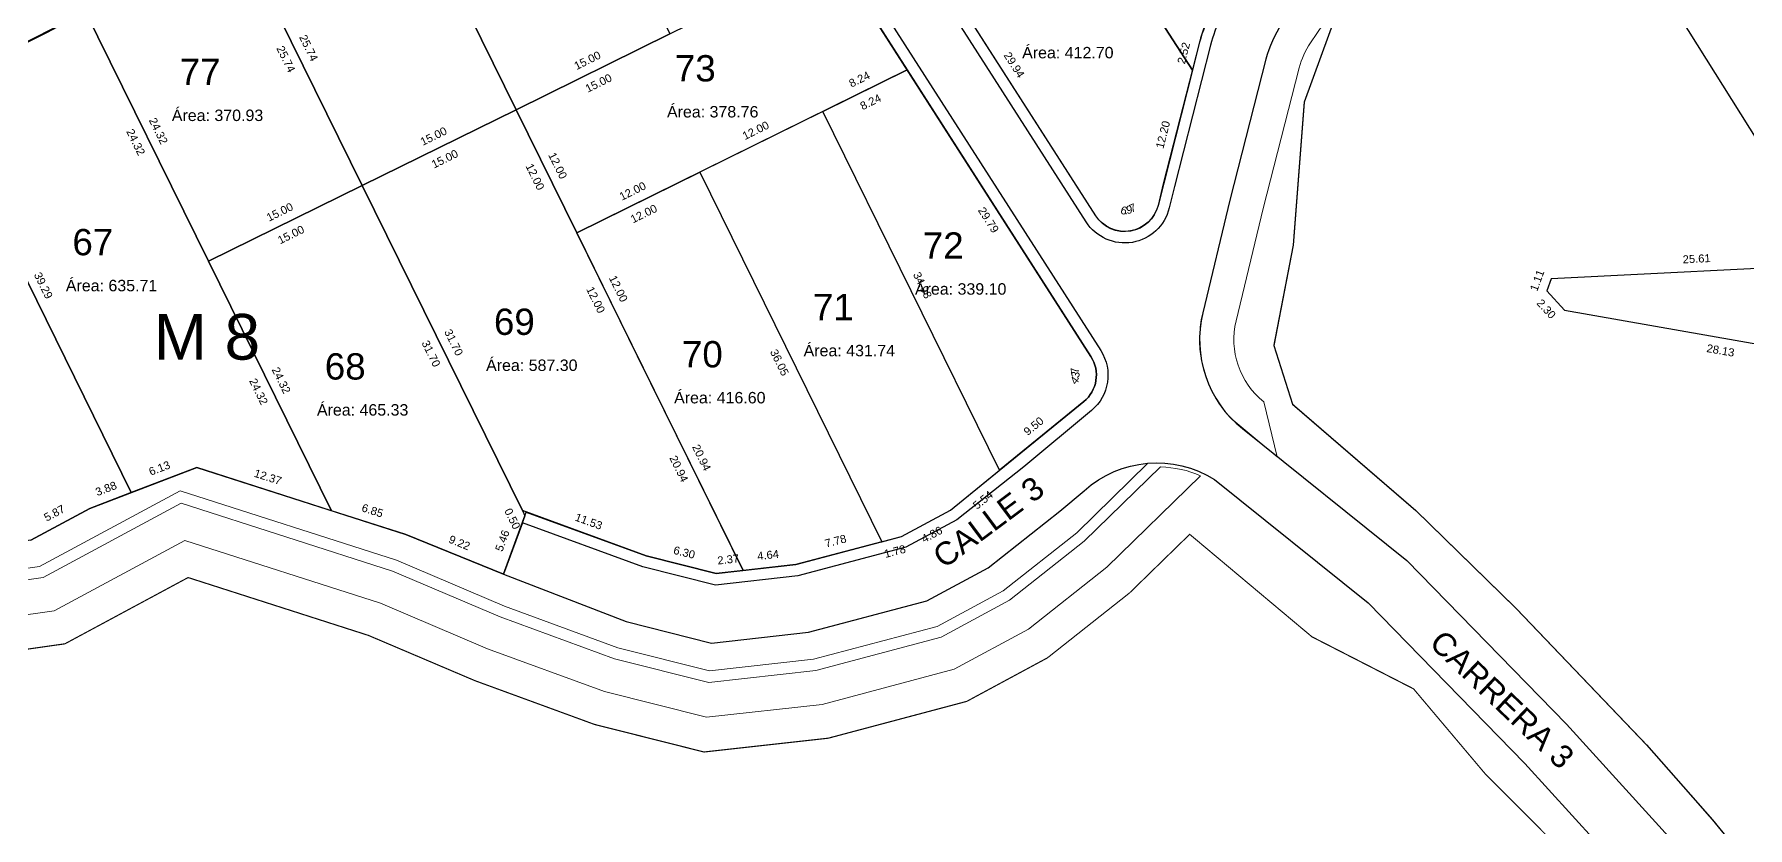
# Model space of a CAD drawing. Header units: metres. Extents: x 859577 to 860336, y 1645916 to 1646650.
# Drawn here: x 859889 to 860038.9, y 1646166.1 to 1646235.5 of the extents above; entities that cross this region are included whole.
import ezdxf

# ---------------------------------------------------------------- set-up
doc = ezdxf.new("R2010")
doc.units = ezdxf.units.M
for name, color, linetype in [('A-CALZADA', 252, 'Continuous'), ('A-MZ_6', 2, 'Continuous'), ('A-NUMERO LOTE', 251, 'Continuous'), ('A-SENDEROS', 97, 'Continuous'), ('A-ZONA VERDE', 103, 'Continuous'), ('C-PROP', 7, 'Continuous'), ('C-PROP-LINE', 230, 'Continuous'), ('C-PROP-LINE-TEXT', 7, 'Continuous'), ('CVL_CUADCON_TIT', 7, 'Continuous')]:
    doc.layers.add(name, color=color, linetype=linetype)
doc.layers.add('A-VIA', color=30, linetype='Continuous', lineweight=30)
doc.styles.add('ARIAL', font='arial.ttf')
doc.styles.get("Standard").update_dxf_attribs({"font": 'arial.ttf'})

msp = doc.modelspace()

# ---------------------------------------------------------------- linework, layer by layer
at = {"layer": 'A-CALZADA'}
msp.add_lwpolyline([(859990.72122, 1646305.12239), (860015.67314, 1646266.54895, -0.485761523), (860013.63417, 1646260.60034), (860010.7421, 1646259.58966, 0.172792633), (860003.06353, 1646253.07938), (860001.56797, 1646250.49941), (859993.96766, 1646239.24683, 0.086003565), (859991.86749, 1646234.57484), (859988.69986, 1646222.21446), (859988.24633, 1646220.33223, -0.660604658), (859980.98996, 1646219.11077), (859945.98447, 1646273.72733, -0.404288023), (859947.88781, 1646282.17832), (859985.1692, 1646306.3406, -0.407483069)], format="xyb", close=True, dxfattribs=at)
msp.add_lwpolyline([(859990.72122, 1646305.12239), (860015.67314, 1646266.54895, -0.485761523), (860013.63417, 1646260.60034), (860010.7421, 1646259.58966, 0.172792633), (860003.06353, 1646253.07938), (860001.56797, 1646250.49941), (859993.96766, 1646239.24683, 0.086003565), (859991.86749, 1646234.57484), (859988.69986, 1646222.21446), (859988.24633, 1646220.33223, -0.660604658), (859980.98996, 1646219.11077), (859945.98447, 1646273.72733, -0.404288023), (859947.88781, 1646282.17832), (859985.1692, 1646306.3406, -0.407483069)], format="xyb", close=True, dxfattribs=at)
for points in [[(859939.8976, 1646273.9489), (859982.25827, 1646207.85802, -0.378425077), (859981.44818, 1646202.624), (859975.51615, 1646197.69107), (859969.6545, 1646193.05689), (859965.19689, 1646190.65319), (859955.77023, 1646188.14762), (859948.53998, 1646187.3444), (859942.20342, 1646188.93962), (859931.65893, 1646192.79765), (859930.00954, 1646188.28967), (859940.73009, 1646184.15451), (859948.19479, 1646182.2753), (859956.69358, 1646183.21943), (859967.05108, 1646185.97242), (859972.41246, 1646188.86347), (859978.66556, 1646193.80713), (859980.8217, 1646195.60012, -0.335779121), (859992.21149, 1646196.57387), (860005.65931, 1646185.78414), (860019.361, 1646171.74642), (860033.84116, 1646155.82062, -0.293510325)], [(860043.33689, 1646238.94986), (860034.63938, 1646248.27487), (860029.61763, 1646254.18347, 0.294221128), (860019.25135, 1646257.32285), (860017.78042, 1646256.90269), (860012.50833, 1646254.91201, 0.172792633), (860007.38929, 1646250.57182), (860005.80756, 1646247.84321), (859998.11108, 1646236.44825, 0.086003565), (859996.71097, 1646233.33359), (859993.55229, 1646221.00816), (859991.18253, 1646211.17305, 0.290553744), (859994.64623, 1646201.03082), (860009.02526, 1646189.49395), (860023.00092, 1646175.17554), (860039.7204, 1646156.78685)], [(860043.33689, 1646238.94986), (860034.63938, 1646248.27487), (860029.61763, 1646254.18347, 0.294221128), (860019.25135, 1646257.32285), (860017.78042, 1646256.90269), (860012.50833, 1646254.91201, 0.172792633), (860007.38929, 1646250.57182), (860005.80756, 1646247.84321), (859998.11108, 1646236.44825, 0.086003565), (859996.71097, 1646233.33359), (859993.55229, 1646221.00816), (859991.18253, 1646211.17305, 0.290553744), (859994.64623, 1646201.03082), (860009.02526, 1646189.49395), (860023.00092, 1646175.17554), (860039.7204, 1646156.78685)], [(860043.33689, 1646238.94986), (860034.63938, 1646248.27487), (860029.61763, 1646254.18347, 0.294221128), (860019.25135, 1646257.32285), (860017.78042, 1646256.90269), (860012.50833, 1646254.91201, 0.172792633), (860007.38929, 1646250.57182), (860005.80756, 1646247.84321), (859998.11108, 1646236.44825, 0.086003565), (859996.71097, 1646233.33359), (859993.55229, 1646221.00816), (859991.18253, 1646211.17305, 0.290553744), (859994.64623, 1646201.03082), (860009.02526, 1646189.49395), (860023.00092, 1646175.17554), (860039.7204, 1646156.78685)]]:
    msp.add_lwpolyline(points, format="xyb", dxfattribs=at)
at = {"layer": 'A-MZ_6'}
msp.add_lwpolyline([(860013.31845, 1646261.59127), (860010.38885, 1646260.52519, 0.17267235), (860002.19838, 1646253.58089), (860000.72006, 1646251.03065), (859993.38713, 1646240.17394, 0.091943766), (859990.89879, 1646234.82309), (859987.72937, 1646222.45572), (859987.2727, 1646220.56042, -0.660629541), (859981.83031, 1646219.6445), (859946.8329, 1646274.25677, -0.403449185), (859948.43373, 1646281.34092), (859985.73323, 1646305.46877, -0.414213562), (859989.88158, 1646304.57925), (860014.8115, 1646266.03983, -0.481810748)], format="xyb", close=True, dxfattribs=at)
msp.add_lwpolyline([(860013.31845, 1646261.59127), (860010.38885, 1646260.52519, 0.17267235), (860002.19838, 1646253.58089), (860000.72006, 1646251.03065), (859993.38713, 1646240.17394, 0.091943766), (859990.89879, 1646234.82309), (859987.72937, 1646222.45572), (859987.2727, 1646220.56042, -0.660629541), (859981.83031, 1646219.6445), (859946.8329, 1646274.25677, -0.403449185), (859948.43373, 1646281.34092), (859985.73323, 1646305.46877, -0.414213562), (859989.88158, 1646304.57925), (860014.8115, 1646266.03983, -0.481810748)], format="xyb", close=True, dxfattribs=at)
msp.add_lwpolyline([(859888.65727, 1646191.27734), (859893.8232, 1646194.05586), (859903.16894, 1646197.63291), (859921.47065, 1646191.76202), (859930.00954, 1646188.28967), (859932.00254, 1646193.73677), (859942.49809, 1646189.89664), (859948.60902, 1646188.35822), (859955.58556, 1646189.13325), (859964.82605, 1646191.58934), (859969.10291, 1646193.89557), (859980.77174, 1646203.39238, 0.38144725), (859981.40378, 1646207.33803), (859939.075, 1646273.37917, 0.501073467), (859933.043, 1646273.35397), (859928.24277, 1646266.87106), (859918.65305, 1646256.06688), (859909.66317, 1646248.30586), (859904.29836, 1646243.68437), (859900.21964, 1646241.0972), (859890.0245, 1646235.65746), (859878.54689, 1646229.91631)], format="xyb", dxfattribs=at)
msp.add_lwpolyline([(859900.21964, 1646241.0972), (859890.0245, 1646235.65746), (859878.54689, 1646229.91631)], dxfattribs=at)
at = {"layer": 'A-SENDEROS', "lineweight": 9, "flags": 128}
for points in [[(860043.33689, 1646238.94986), (860034.63938, 1646248.27487), (860029.61763, 1646254.18347, 0.294221128), (860019.25135, 1646257.32285), (860017.78042, 1646256.90269), (860012.50833, 1646254.91201, 0.172792633), (860007.38929, 1646250.57182), (860005.80756, 1646247.84321), (859998.11108, 1646236.44825, 0.086003565), (859996.71097, 1646233.33359), (859993.55229, 1646221.00816), (859991.18253, 1646211.17305, 0.26103447), (859993.82975, 1646201.76302), (859997.70274, 1646198.57846)], [(860041.36357, 1646236.6672), (860032.3983, 1646246.27928), (860027.3317, 1646252.24065, 0.294221128), (860020.0753, 1646254.43821), (860018.72389, 1646254.0522), (860013.56807, 1646252.10542, 0.172792633), (860009.98474, 1646249.06729), (860008.35131, 1646246.24949), (860000.59714, 1646234.7691, 0.086003565), (859999.61705, 1646232.58883), (859996.46375, 1646220.28438), (859994.09906, 1646210.47031, 0.290553744), (859996.52365, 1646203.37075), (859997.70274, 1646198.57846)], [(859990.99578, 1646196.90891, 0.097865406), (859987.48836, 1646197.67955)]]:
    msp.add_lwpolyline(points, format="xyb", dxfattribs=at)
for points in [[(859870.29151, 1646185.23375), (859889.73416, 1646187.9989), (859901.8181, 1646194.4983), (859920.28497, 1646188.57444), (859929.7205, 1646184.56505), (859939.72899, 1646180.90312), (859947.96023, 1646178.83093), (859957.32098, 1646179.87082), (859968.31097, 1646182.79192), (859974.28645, 1646186.01411), (859980.81784, 1646191.17779), (859987.48836, 1646197.67955)], [(859870.52576, 1646182.23687), (859890.68508, 1646185.10395), (859902.11605, 1646191.25215), (859919.23799, 1646185.75972), (859928.61775, 1646181.77402), (859938.845, 1646178.03206), (859947.75312, 1646175.78946), (859957.87499, 1646176.91391), (859969.42349, 1646179.98346), (859975.94122, 1646183.49805), (859982.80042, 1646188.92089), (859990.99578, 1646196.90891)]]:
    msp.add_lwpolyline(points, dxfattribs=at)
at = {"layer": 'A-VIA'}
msp.add_lwpolyline([(859990.72122, 1646305.12239), (860015.67314, 1646266.54895, -0.485761523), (860013.63417, 1646260.60034), (860010.7421, 1646259.58966, 0.172792633), (860003.06353, 1646253.07938), (860001.56797, 1646250.49941), (859993.96766, 1646239.24683, 0.086003565), (859991.86749, 1646234.57484), (859988.69986, 1646222.21446), (859988.24633, 1646220.33223, -0.660604658), (859980.98996, 1646219.11077), (859945.98447, 1646273.72733, -0.404288023), (859947.88781, 1646282.17832), (859985.1692, 1646306.3406, -0.407483069)], format="xyb", close=True, dxfattribs=at)
msp.add_lwpolyline([(859990.72122, 1646305.12239), (860015.67314, 1646266.54895, -0.485761523), (860013.63417, 1646260.60034), (860010.7421, 1646259.58966, 0.172792633), (860003.06353, 1646253.07938), (860001.56797, 1646250.49941), (859993.96766, 1646239.24683, 0.086003565), (859991.86749, 1646234.57484), (859988.69986, 1646222.21446), (859988.24633, 1646220.33223, -0.660604658), (859980.98996, 1646219.11077), (859945.98447, 1646273.72733, -0.404288023), (859947.88781, 1646282.17832), (859985.1692, 1646306.3406, -0.407483069)], format="xyb", close=True, dxfattribs=at)
msp.add_lwpolyline([(860043.33689, 1646238.94986), (860034.63938, 1646248.27487), (860029.61763, 1646254.18347, 0.294221128), (860019.25135, 1646257.32285), (860017.78042, 1646256.90269), (860012.50833, 1646254.91201, 0.172792633), (860007.38929, 1646250.57182), (860005.80756, 1646247.84321), (859998.11108, 1646236.44825, 0.086003565), (859996.71097, 1646233.33359), (859993.55229, 1646221.00816), (859991.18253, 1646211.17305, 0.290553744), (859994.64623, 1646201.03082), (860009.02526, 1646189.49395), (860023.00092, 1646175.17554), (860039.7204, 1646156.78685)], format="xyb", dxfattribs=at)
msp.add_lwpolyline([(860043.33689, 1646238.94986), (860034.63938, 1646248.27487), (860029.61763, 1646254.18347, 0.294221128), (860019.25135, 1646257.32285), (860017.78042, 1646256.90269), (860012.50833, 1646254.91201, 0.172792633), (860007.38929, 1646250.57182), (860005.80756, 1646247.84321), (859998.11108, 1646236.44825, 0.086003565), (859996.71097, 1646233.33359), (859993.55229, 1646221.00816), (859991.18253, 1646211.17305, 0.290553744), (859994.64623, 1646201.03082), (860009.02526, 1646189.49395), (860023.00092, 1646175.17554), (860039.7204, 1646156.78685)], format="xyb", dxfattribs=at)
msp.add_lwpolyline([(860102.39755, 1646210.86823), (860094.82213, 1646214.37742), (860080.22943, 1646217.99308), (860063.59346, 1646217.86163), (860047.23449, 1646215.42876), (860021.65744, 1646214.14147), (860021.27614, 1646213.09385), (860022.82454, 1646211.39773), (860050.52308, 1646206.51407), (860065.24134, 1646201.23414), (860079.02222, 1646196.54998), (860090.32873, 1646193.02852), (860099.33841, 1646195.41915), (860101.61304, 1646200.41937), (860102.25741, 1646203.95155)], close=True, dxfattribs=at)
at = {"layer": 'A-ZONA VERDE', "color": 5, "const_width": 0.1}
for points in [[(860040.61, 1646224.809), (860032.11, 1646238.356), (860026.598, 1646246.237), (860018.561, 1646250.696), (860012.839, 1646248.886), (860003.64598, 1646239.42787), (860000.059, 1646229.596), (859999.096, 1646217.065), (859997.401, 1646208.307), (859999.03162, 1646203.17901), (860009.82213, 1646193.87473), (860018.59648, 1646185.30725), (860030.0172, 1646173.36701), (860035.78077, 1646166.79926), (860041.85246, 1646159.38776)], [(859870.76, 1646179.24), (859891.636, 1646182.209), (859902.414, 1646188.006), (859918.191, 1646182.945), (859927.515, 1646178.983), (859937.961, 1646175.161), (859947.546, 1646172.748), (859958.429, 1646173.957), (859970.536, 1646177.175), (859977.596, 1646180.982), (859984.783, 1646186.664), (859990.04, 1646191.788), (860000.73584, 1646182.82213), (860009.62294, 1646178.2705), (860015.87659, 1646170.85641), (860024.115, 1646162.587)]]:
    msp.add_lwpolyline(points, dxfattribs=at)
at = {"layer": 'A-ZONA VERDE'}
msp.add_lwpolyline([(860040.61, 1646224.809), (860032.11, 1646238.356), (860026.598, 1646246.237), (860018.561, 1646250.696), (860012.839, 1646248.886), (860003.64598, 1646239.42787), (860000.059, 1646229.596), (859999.096, 1646217.065), (859997.401, 1646208.307), (859999.03162, 1646203.17901), (860009.82213, 1646193.87473), (860018.59648, 1646185.30725), (860030.0172, 1646173.36701), (860035.78077, 1646166.79926), (860041.85246, 1646159.38776)], dxfattribs=at)
at = {"layer": 'C-PROP-LINE', "color": 2, "lineweight": 30}
for points in [[(859931.1073, 1646228.92957), (859918.00933, 1646255.51115), (859918.65305, 1646256.06688), (859928.24277, 1646266.87106), (859928.77784, 1646267.59369), (859944.56252, 1646235.55958)], [(859931.1073, 1646228.92957), (859918.00933, 1646255.51115), (859918.65305, 1646256.06688), (859928.24277, 1646266.87106), (859928.77784, 1646267.59369), (859944.56252, 1646235.55958)], [(859917.65208, 1646222.29956), (859906.27554, 1646245.3876), (859918.00933, 1646255.51115), (859931.1073, 1646228.92957)], [(859917.65208, 1646222.29956), (859906.27554, 1646245.3876), (859918.00933, 1646255.51115), (859931.1073, 1646228.92957)], [(859904.19686, 1646215.66955), (859893.44786, 1646237.48403), (859900.21964, 1646241.0972), (859904.29836, 1646243.68437), (859906.27554, 1646245.3876), (859917.65208, 1646222.29956)], [(859904.19686, 1646215.66955), (859893.44786, 1646237.48403), (859900.21964, 1646241.0972), (859904.29836, 1646243.68437), (859906.27554, 1646245.3876), (859917.65208, 1646222.29956)], [(859958.81426, 1646242.58207), (859965.33063, 1646232.41528), (859936.41131, 1646218.16539), (859931.1073, 1646228.92957), (859944.56252, 1646235.55958)], [(859958.81426, 1646242.58207), (859965.33063, 1646232.41528), (859936.41131, 1646218.16539), (859931.1073, 1646228.92957), (859944.56252, 1646235.55958)], [(859897.44225, 1646195.44104), (859880.07745, 1646230.6819), (859893.44786, 1646237.48403), (859904.19686, 1646215.66955), (859914.94586, 1646193.85507), (859903.16894, 1646197.63291)], [(859897.44225, 1646195.44104), (859880.07745, 1646230.6819), (859893.44786, 1646237.48403), (859904.19686, 1646215.66955), (859914.94586, 1646193.85507), (859903.16894, 1646197.63291)], [(859878.54689, 1646229.91631), (859880.07745, 1646230.6819), (859897.44225, 1646195.44104), (859893.8232, 1646194.05586), (859888.65727, 1646191.27734), (859883.15394, 1646190.50173), (859865.33359, 1646226.6671)], [(859878.54689, 1646229.91631), (859880.07745, 1646230.6819), (859897.44225, 1646195.44104), (859893.8232, 1646194.05586), (859888.65727, 1646191.27734), (859883.15394, 1646190.50173), (859865.33359, 1646226.6671)], [(859931.66553, 1646193.86007), (859917.65208, 1646222.29956), (859931.1073, 1646228.92957), (859936.41131, 1646218.16539), (859941.71532, 1646207.40121), (859950.96947, 1646188.62045), (859948.60902, 1646188.35822), (859942.49809, 1646189.89664)], [(859957.93966, 1646228.77341), (859947.17549, 1646223.4694), (859963.10913, 1646191.13299), (859964.82605, 1646191.58934), (859969.10291, 1646193.89557), (859973.40167, 1646197.39416)], [(859957.93966, 1646228.77341), (859947.17549, 1646223.4694), (859963.10913, 1646191.13299), (859964.82605, 1646191.58934), (859969.10291, 1646193.89557), (859973.40167, 1646197.39416)], [(859936.41131, 1646218.16539), (859947.17549, 1646223.4694), (859963.10913, 1646191.13299), (859955.58556, 1646189.13325), (859950.96947, 1646188.62045)], [(859904.19686, 1646215.66955), (859917.65208, 1646222.29956), (859931.66553, 1646193.86007), (859931.88482, 1646193.41503), (859930.00954, 1646188.28967), (859921.47065, 1646191.76202), (859914.94586, 1646193.85507)], [(860102.39755, 1646210.86823), (860094.82213, 1646214.37742), (860080.22943, 1646217.99308), (860063.59346, 1646217.86163), (860047.23449, 1646215.42876), (860021.65744, 1646214.14147), (860021.27614, 1646213.09385), (860022.82454, 1646211.39773), (860050.52308, 1646206.51407), (860065.24134, 1646201.23414), (860079.02222, 1646196.54998), (860090.32873, 1646193.02852), (860099.33841, 1646195.41915), (860101.61304, 1646200.41937), (860102.25741, 1646203.95155)]]:
    msp.add_lwpolyline(points, close=True, dxfattribs=at)
for points in [[(859990.27436, 1646232.3865), (859977.33174, 1646252.39494), (859988.98656, 1646259.93408), (859997.66846, 1646246.51264), (859993.38713, 1646240.17394, 0.079545533), (859990.89879, 1646234.82309)], [(859990.27436, 1646232.3865), (859977.33174, 1646252.39494), (859988.98656, 1646259.93408), (859997.66846, 1646246.51264), (859993.38713, 1646240.17394, 0.079545533), (859990.89879, 1646234.82309)], [(859981.83031, 1646219.6445), (859965.67686, 1646244.85589), (859977.33174, 1646252.39494), (859990.27436, 1646232.3865), (859987.2727, 1646220.56042, -0.651955284)], [(859981.83031, 1646219.6445), (859965.67686, 1646244.85589), (859977.33174, 1646252.39494), (859990.27436, 1646232.3865), (859987.2727, 1646220.56042, -0.651955284)], [(859957.93966, 1646228.77341), (859965.33063, 1646232.41528), (859981.40378, 1646207.33803, -0.38144725), (859980.77174, 1646203.39238), (859973.40167, 1646197.39416)], [(859957.93966, 1646228.77341), (859965.33063, 1646232.41528), (859981.40378, 1646207.33803, -0.38144725), (859980.77174, 1646203.39238), (859973.40167, 1646197.39416)]]:
    msp.add_lwpolyline(points, format="xyb", close=True, dxfattribs=at)
at = {"layer": 'CVL_CUADCON_TIT', "color": 7, "lineweight": 13, "true_color": 0xffffff, "flags": 128}
for points in [[(860043.33689, 1646238.94986), (860034.63938, 1646248.27487), (860029.61763, 1646254.18347, 0.294221128), (860019.25135, 1646257.32285), (860017.78042, 1646256.90269), (860012.50833, 1646254.91201, 0.172792633), (860007.38929, 1646250.57182), (860005.80756, 1646247.84321), (859998.11108, 1646236.44825, 0.086003565), (859996.71097, 1646233.33359), (859993.55229, 1646221.00816), (859991.18253, 1646211.17305, 0.26103447), (859993.82975, 1646201.76302), (859997.70274, 1646198.57846)], [(859997.70274, 1646198.57846), (859996.52365, 1646203.37075, -0.290553744), (859994.09906, 1646210.47031), (859996.46375, 1646220.28438), (859999.61705, 1646232.58883, -0.086003565), (860000.59714, 1646234.7691), (860008.35131, 1646246.24949), (860009.98474, 1646249.06729, -0.172792633), (860013.56807, 1646252.10542), (860018.72389, 1646254.0522), (860020.0753, 1646254.43821, -0.294221128), (860027.3317, 1646252.24065), (860032.3983, 1646246.27928), (860041.36357, 1646236.6672)]]:
    msp.add_lwpolyline(points, format="xyb", dxfattribs=at)
at = {"layer": 'CVL_CUADCON_TIT', "color": 7, "lineweight": 5, "true_color": 0xffffff, "flags": 128}
for points in [[(859986.38652, 1646198.00202), (859980.15698, 1646191.93009), (859973.73486, 1646186.85279), (859967.94013, 1646183.72808), (859957.13631, 1646180.85646), (859948.02927, 1646179.84475), (859940.02366, 1646181.86014), (859930.08808, 1646185.49539), (859920.63397, 1646189.51268), (859901.71879, 1646195.58035), (859889.41719, 1646188.96388), (859870.21343, 1646186.23271)], [(859987.48836, 1646197.67955), (859980.81784, 1646191.17779), (859974.28645, 1646186.01411), (859968.31097, 1646182.79192), (859957.32098, 1646179.87082), (859947.96023, 1646178.83093), (859939.72899, 1646180.90312), (859929.7205, 1646184.56505), (859920.28497, 1646188.57444), (859901.8181, 1646194.4983), (859889.73416, 1646187.9989), (859870.29151, 1646185.23375)]]:
    msp.add_lwpolyline(points, dxfattribs=at)
msp.add_lwpolyline([(859870.52576, 1646182.23687), (859890.68508, 1646185.10395), (859902.11605, 1646191.25215), (859919.23799, 1646185.75972), (859928.61775, 1646181.77402), (859938.845, 1646178.03206), (859947.75312, 1646175.78946), (859957.87499, 1646176.91391), (859969.42349, 1646179.98346), (859975.94122, 1646183.49805), (859982.80042, 1646188.92089), (859990.99578, 1646196.90891, 0.097865406), (859987.48836, 1646197.67955)], format="xyb", dxfattribs=at)

# ---------------------------------------------------------------- texts
at = {"layer": 'A-MZ_6', "color": 6, "insert": (859899.39826, 1646211.06345), "char_height": 4, "attachment_point": 1, "style": 'ARIAL'}
msp.add_mtext_dynamic_manual_height_columns('M 8', width=20.3715264, gutter_width=1, heights=[-4.08458], dxfattribs=at)
at = {"layer": 'A-NUMERO LOTE', "color": 251, "true_color": 0x636466, "style": 'ARIAL'}
for s, p in [(' 73', (859944.10834, 1646231.39929)), (' 77', (859900.78572, 1646231.08737)), (' 67', (859891.40114, 1646216.19624)), (' 72', (859965.80086, 1646215.89889)), (' 71', (859956.18565, 1646210.512)), (' 69', (859928.27909, 1646209.22861)), (' 70', (859944.72627, 1646206.39044)), (' 68', (859913.4799, 1646205.32361))]:
    msp.add_text(s, height=2.3, dxfattribs=at).set_placement(p)
at = {"layer": 'A-VIA', "char_height": 2, "attachment_point": 1, "style": 'ARIAL'}
for s, insert, rotation in [('CALLE 3', (859967.34429, 1646190.32666), 36.6430797), ('CARRERA 3', (860012.26974, 1646183.58636), 316.4396174)]:
    msp.add_mtext_dynamic_manual_height_columns(s, width=16.4729904, gutter_width=1, heights=[-2.06958], dxfattribs=dict(at, insert=insert, rotation=rotation))
at = {"layer": 'C-PROP', "color": 252, "true_color": 0x939598, "style": 'ARIAL'}
for s, p in [('Área: 412.70', (859975.37913, 1646233.41968)), ('Área: 370.93', (859900.99019, 1646227.93629)), ('Área: 378.76', (859944.30954, 1646228.2482)), ('Área: 635.71', (859891.71857, 1646213.04516)), ('Área: 339.10', (859966.0041, 1646212.7478)), ('Área: 431.74', (859956.26202, 1646207.36091)), ('Área: 587.30', (859928.48355, 1646206.07753)), ('Área: 465.33', (859913.68519, 1646202.17253)), ('Área: 416.60', (859944.93197, 1646203.23936))]:
    msp.add_text(s, height=1, dxfattribs=at).set_placement(p)
at = {"layer": 'C-PROP-LINE-TEXT', "color": 252, "linetype": 'Continuous', "lineweight": 0, "true_color": 0x939598, "char_height": 0.7}
for s, insert, attachment_point, rotation in [('25.74', (859912.63657, 1646234.17508), 8, 296.2315982), ('25.74', (859911.29105, 1646233.51208), 2, 296.2315982), ('15.00', (859937.50341, 1646232.91733), 8, 26.2315982), ('29.94', (859974.38508, 1646232.65481), 8, 302.6485043), ('2.52', (859989.86005, 1646233.79098), 8, 75.6259818), ('15.00', (859938.16641, 1646231.57181), 2, 26.2315982), ('8.24', (859961.30364, 1646231.2671), 8, 26.2315981), ('8.24', (859961.96665, 1646229.92158), 2, 26.2315981), ('24.32', (859899.49512, 1646226.90829), 8, 296.2315981), ('12.00', (859952.22607, 1646226.79416), 8, 26.2315982), ('12.00', (859952.22607, 1646226.79416), 8, 26.2315982), ('12.20', (859988.04658, 1646226.65797), 8, 75.7580985), ('24.32', (859898.1496, 1646226.24529), 2, 296.2315981), ('15.00', (859924.04819, 1646226.28732), 8, 26.2315982), ('15.00', (859924.71119, 1646224.9418), 2, 26.2315982), ('12.00', (859934.43207, 1646223.87898), 8, 296.2315982), ('12.00', (859933.08654, 1646223.21598), 2, 296.2315982), ('12.00', (859941.4619, 1646221.49016), 8, 26.2315982), ('15.00', (859910.59297, 1646219.65732), 8, 26.2315982), ('12.00', (859942.1249, 1646220.14463), 2, 26.2315982), ('29.79', (859972.73577, 1646219.47194), 2, 302.6576652), ('6', (859983.92074, 1646219.84847), 7, 343.5664892), ('9', (859984.52157, 1646219.79633), 7, 6.5156098), ('7', (859984.94038, 1646219.90642), 7, 22.9399804), ('15.00', (859911.25597, 1646218.31179), 2, 26.2315982), ('.', (859984.34932, 1646219.78654), 7, 359.9908598), ('25.61', (860034.40827, 1646215.53417), 8, 2.8812442), ('39.29', (859889.43261, 1646213.39297), 8, 296.2315982), ('12.00', (859939.73607, 1646213.1148), 8, 296.2315981), ('34.98', (859966.34343, 1646213.41529), 8, 296.2315982), ('34.98', (859966.34343, 1646213.41529), 8, 296.2315982), ('1.11', (860020.76202, 1646213.87418), 8, 70.0001291), ('12.00', (859938.39055, 1646212.4518), 2, 296.2315981), ('2.30', (860021.49644, 1646211.74013), 2, 312.3930743), ('31.70', (859925.33157, 1646208.41131), 8, 296.2315982), ('31.70', (859923.98604, 1646207.74831), 2, 296.2315982), ('36.05', (859954.46955, 1646206.96969), 2, 296.2315982), ('36.05', (859954.46955, 1646206.96969), 2, 296.2315982), ('28.13', (860036.54358, 1646208.21729), 2, 350.0006742), ('24.32', (859908.8986, 1646204.43081), 2, 296.2315982), ('24.32', (859910.24412, 1646205.09381), 8, 296.2315982), ('7', (859980.3704, 1646205.87054), 7, 95.7915916), ('3', (859980.3468, 1646205.41459), 7, 78.2845478), ('4', (859980.08032, 1646204.8222), 7, 53.2744854), ('.', (859980.30212, 1646205.24796), 7, 71.6909859), ('9.50', (859976.61328, 1646200.97497), 8, 39.1408072), ('20.94', (859947.01515, 1646198.34233), 8, 296.2315982), ('6.13', (859900.0375, 1646197.23742), 8, 20.9441693), ('20.94', (859945.66963, 1646197.67933), 2, 296.2315982), ('3.88', (859895.36463, 1646195.44889), 8, 20.9441693), ('12.37', (859909.28649, 1646196.45814), 8, 342.2146198), ('6.85', (859918.43735, 1646193.5227), 8, 342.2146217), ('5.54', (859971.72571, 1646195.06317), 2, 39.1408072), ('5.87', (859890.88497, 1646193.32712), 8, 28.2738032), ('0.50', (859931.10242, 1646193.30605), 2, 296.231598), ('11.53', (859937.33951, 1646192.58269), 8, 339.903353), ('9.22', (859926.02262, 1646190.7206), 8, 337.8708113), ('5.46', (859930.24285, 1646191.11006), 8, 69.903353), ('7.78', (859959.15469, 1646190.85795), 8, 14.8848681), ('4.86', (859967.32045, 1646192.08232), 2, 28.3351055), ('6.30', (859945.73665, 1646189.85474), 8, 345.8695595), ('2.37', (859949.70644, 1646189.23475), 8, 6.3390361), ('4.64', (859953.19471, 1646189.62226), 8, 6.3390361), ('1.78', (859964.16025, 1646190.63633), 2, 14.8848681)]:
    msp.add_mtext(s, dxfattribs=dict(at, insert=insert, attachment_point=attachment_point, rotation=rotation))

doc.saveas('drawing.dxf')
